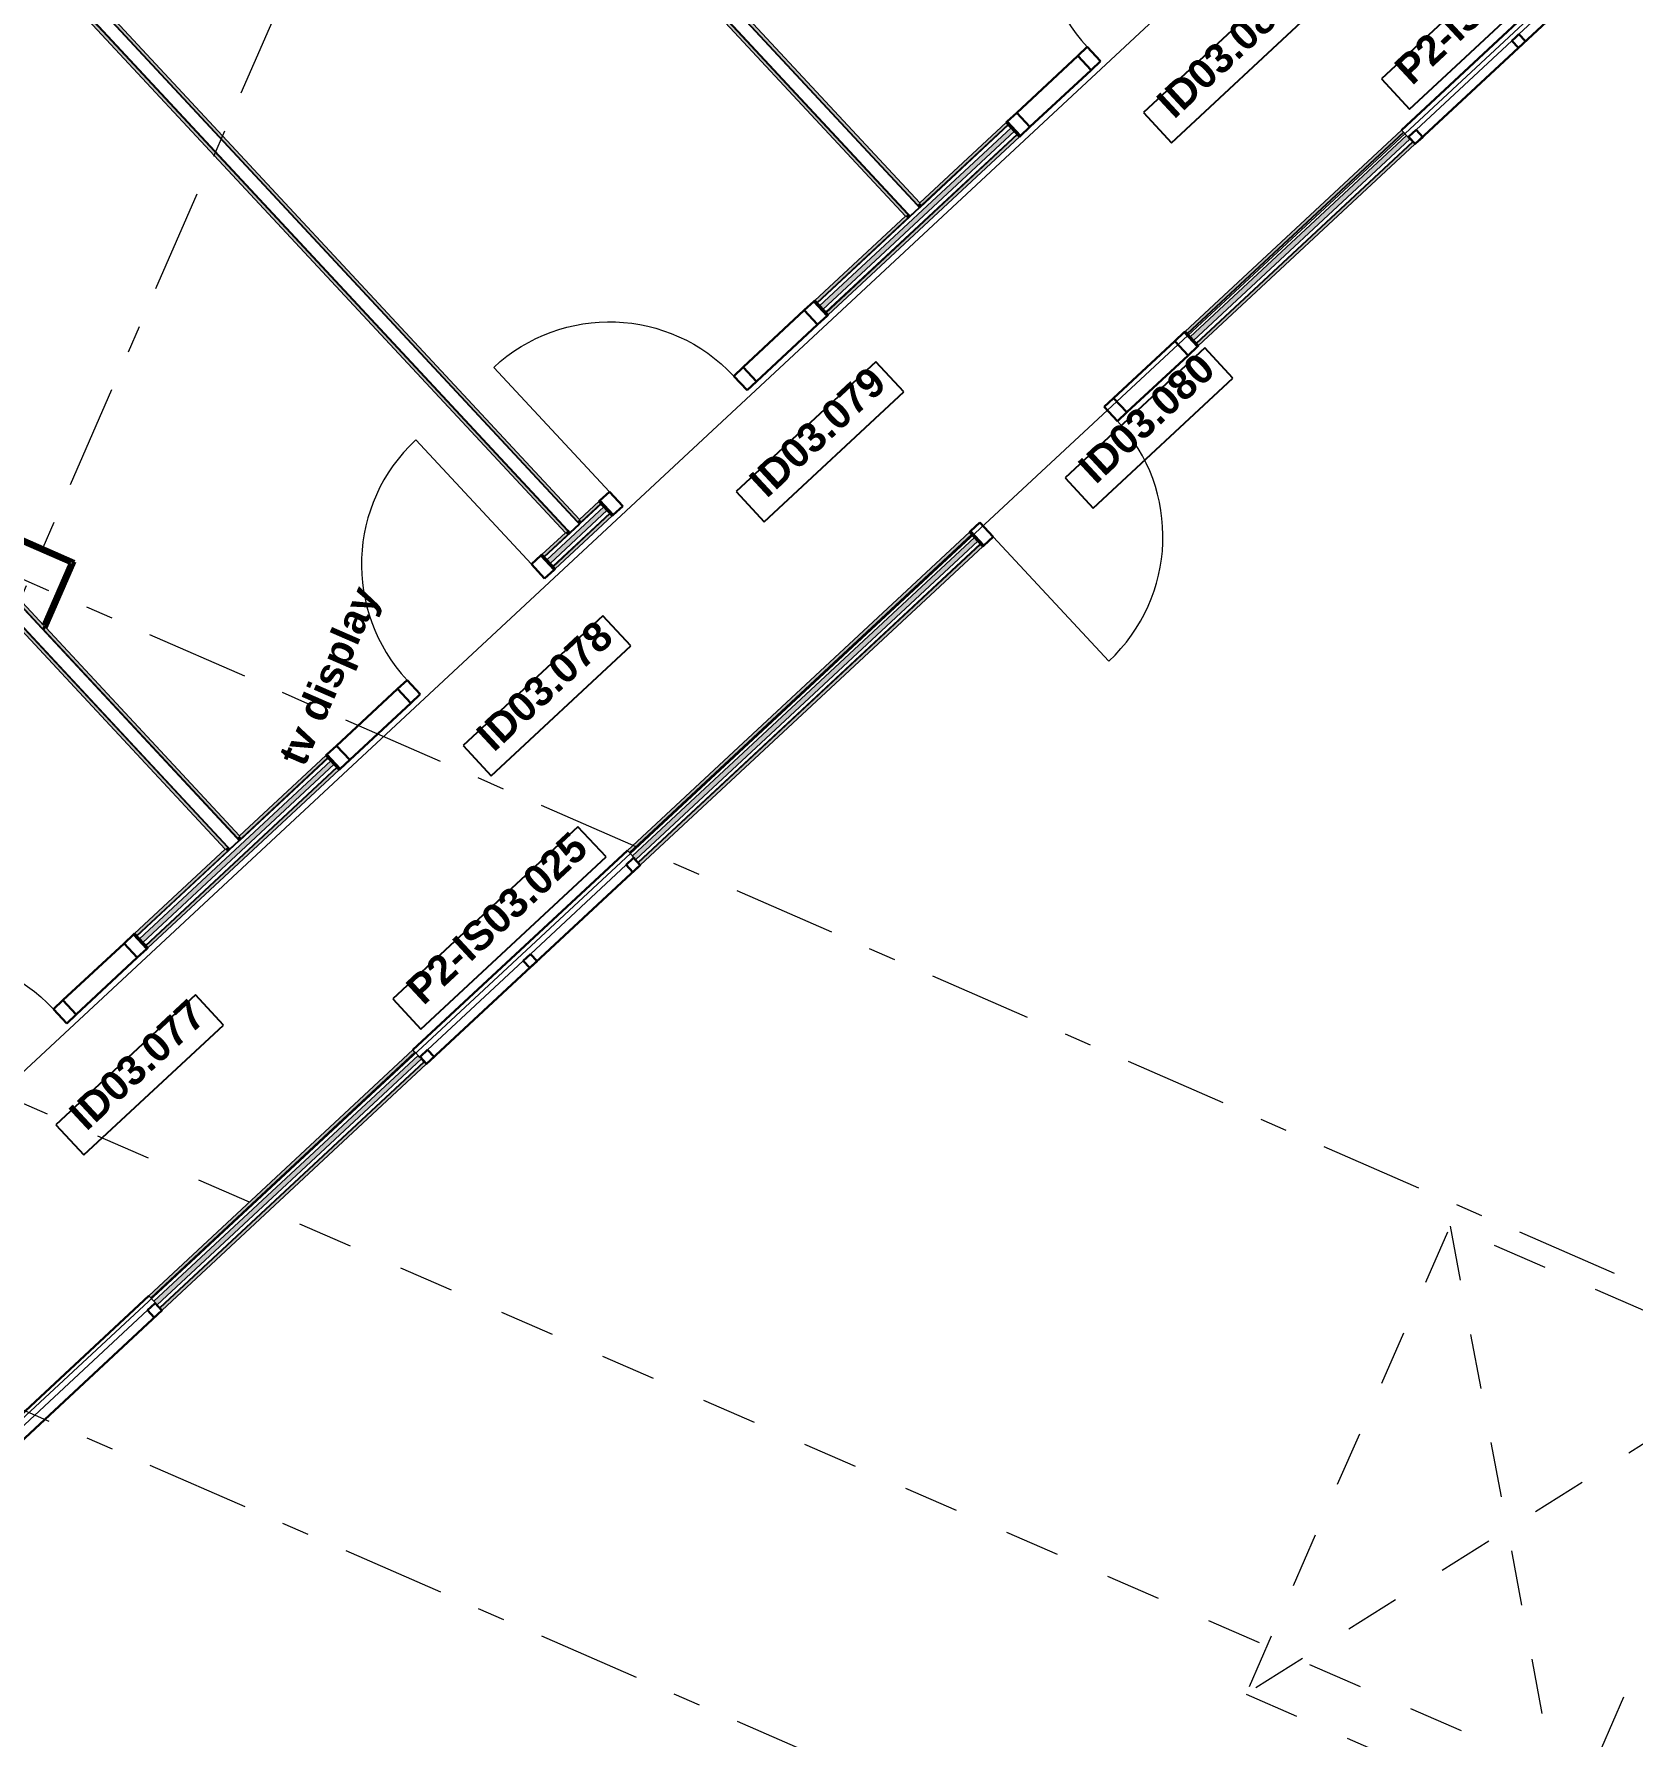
# Model space of a CAD drawing. Header units: millimetres. Extents: x -50172 to 90294, y -80883 to 25069.
# Drawn here: x -18183 to -9993, y -27340 to -18618 of the extents above; entities that cross this region are included whole.
import ezdxf
from ezdxf.enums import TextEntityAlignment as Align

# ---------------------------------------------------------------- set-up
doc = ezdxf.new("R2010")
doc.units = ezdxf.units.MM
doc.header["$MEASUREMENT"] = 0
doc.linetypes.add('Dashed', pattern=[564.444447, 282.222223, -282.222223])
doc.linetypes.add('Double Dashed', pattern=[1093.611073, 529.166651, -211.666656, 141.111112, -211.666656])
for name, color, linetype, lineweight in [('0_Pen_No__1', 7, 'Continuous', 13), ('A-95-MC_Marker_Section_P2.Marker_Pen_No__1', 7, 'Continuous', 13), ('New_A-25-M_Wall_Int_Pen_No__1', 7, 'Continuous', 13), ('New_A-95-P_Drawing_Pen_No__1', 7, 'Continuous', 13), ('New_A-95-P_Text_1_50_GA_Pen_No__1', 7, 'Continuous', 13), ('New_ArchiCAD Door Markers_Pen_No__1', 7, 'Continuous', 13), ('New_ArchiCAD Door Markers_Pen_No__5', 7, 'Continuous', 25), ('New_ArchiCAD Doors_Pen_No__1', 7, 'Continuous', 13), ('New_ArchiCAD Window Markers_Pen_No__1', 7, 'Continuous', 13), ('New_ArchiCAD Window Markers_Pen_No__5', 7, 'Continuous', 25), ('New_ArchiCAD Windows_Pen_No__1', 7, 'Continuous', 13), ('New_ArchiCAD Windows_Pen_No__83', 8, 'Continuous', 20), ('New_ArchiCAD Zone Stamps_Pen_No__6', 7, 'Continuous', 35)]:
    doc.layers.add(name, color=color, linetype=linetype, lineweight=lineweight)
for name, color, linetype in [('A-25-M_Wall_Int', 7, 'Continuous'), ('A-95-MC_Marker_Section_P2.Marker', 7, 'Continuous'), ('New_A-05-M_Gross_Int_Circulation', 7, 'Continuous'), ('New_A-15-MG_Structural_Grid_Phase_2', 7, 'Continuous'), ('New_A-25-M_Wall_Int', 7, 'Continuous'), ('New_ArchiCAD Door Markers', 7, 'Continuous'), ('New_ArchiCAD Doors', 7, 'Continuous'), ('New_ArchiCAD Window Markers', 7, 'Continuous'), ('New_ArchiCAD Windows', 7, 'Continuous')]:
    doc.layers.add(name, color=color, linetype=linetype)
for name, color, linetype, lineweight, true_color in [('A-25-M_Wall_Int_Pen_No__107', 7, 'Continuous', 15, 0xa6a6a6), ('A-25-M_Wall_Int_Pen_No__27', 7, 'Continuous', 50, 0x2a2a2a), ('New_A-05-M_Gross_Int_Circulation_Pen_No__74', 7, 'Continuous', 20, 0x606060), ('New_A-15-MG_Structural_Grid_Phase_2_Pen_No__222', 7, 'Continuous', 13, 0x65af33), ('New_A-25-M_Wall_Int_Pen_No__107', 7, 'Continuous', 15, 0xa6a6a6), ('New_ArchiCAD Doors_Pen_No__43', 7, 'Continuous', 30, 0x444444), ('New_ArchiCAD Doors_Pen_No__63', 7, 'Continuous', 20, 0x606060), ('New_ArchiCAD Windows_Pen_No__23', 7, 'Continuous', 30, 0x2a2a2a), ('New_ArchiCAD Windows_Pen_No__43', 7, 'Continuous', 30, 0x444444)]:
    doc.layers.add(name, color=color, linetype=linetype, lineweight=lineweight, true_color=true_color)
doc.styles.add('GENERATED_STYLE_1', font='')
doc.styles.add('GENERATED_STYLE_2', font='')
doc.styles.add('GENERATED_STYLE_3', font='')
doc.styles.add('GENERATED_STYLE_4', font='')
doc.styles.get('GENERATED_STYLE_1').set_extended_font_data('Arial', bold=True)
doc.styles.get('GENERATED_STYLE_2').set_extended_font_data('Swis721 BT', bold=True)
doc.styles.get('GENERATED_STYLE_3').set_extended_font_data('Arial')
doc.styles.get('GENERATED_STYLE_4').set_extended_font_data('Swis721 BT')

# ---------------------------------------------------------------- blocks, each defined once
blk = doc.blocks.new('Corridor 02-Third_INB 3152_2_1', base_point=(-27291.1, -30973.4))
at = {"layer": 'New_A-05-M_Gross_Int_Circulation_Pen_No__74', "linetype": 'Continuous'}
for p, q in [((-6645.4, -13146), (-25292.6, -30497.4)), ((-24435.4, -31464.6), (-5754.5, -14103.4))]:
    blk.add_line(p, q, dxfattribs=at)
at = {"layer": 'New_ArchiCAD Zone Stamps_Pen_No__6'}
for tag, height, style, p in [('ROOM_NAME', 250, 'GENERATED_STYLE_1', (-28123.9, -29413.8)), ('zoneNameLine2', 250, 'GENERATED_STYLE_1', (-28312.4, -29846)), ('ROOM_NUMBER', 200, 'GENERATED_STYLE_3', (-28500.8, -30266.7)), ('measuredAreaCode', 200, 'GENERATED_STYLE_3', (-28657.8, -30626.8)), ('ROOM_HOLES_PRM', 200, 'GENERATED_STYLE_3', (-28350.4, -30760.8)), ('DUMMY_649', 200, 'GENERATED_STYLE_3', (-27721.3, -31035.2)), ('DUMMY_650', 133.3, 'GENERATED_STYLE_3', (-27442, -31141.7))]:
    blk.add_attdef(tag, text='', height=height, rotation=336.44041, dxfattribs=dict(at, style=style)).set_placement(p, align=Align.TOP_LEFT)
blk = doc.blocks.new('*X533')
at = {"layer": 'New_A-25-M_Wall_Int_Pen_No__107', "linetype": 'Continuous'}
blk.add_hatch(color=256, dxfattribs=at).paths.add_polyline_path([(-17569.5, -25108.4), (-17561.3, -25117.2), (-17552.4, -25126.7), (-16199.1, -23867.4), (-16208, -23857.9), (-16216.2, -23849.1)])
blk = doc.blocks.new('*X534')
at = {"layer": 'New_A-25-M_Wall_Int_Pen_No__107', "linetype": 'Continuous'}
blk.add_hatch(color=256, dxfattribs=at).paths.add_polyline_path([(-15118.1, -22827.3), (-15109.9, -22836.1), (-15101, -22845.6), (-13349, -21215.3), (-13366.1, -21197)])
blk = doc.blocks.new('*X535')
at = {"layer": 'New_A-25-M_Wall_Int_Pen_No__107', "linetype": 'Continuous'}
blk.add_hatch(color=256, dxfattribs=at).paths.add_polyline_path([(-11152.3, -19137), (-12260.6, -20168.3), (-12243.6, -20186.6), (-11135.3, -19155.3), (-11144.2, -19145.8)])
blk = doc.blocks.new('Horizontal Multi-Sash Window 19')
at = {"layer": 'New_ArchiCAD Windows_Pen_No__1', "linetype": 'Continuous'}
for p, q in [((-1500, -13), (-1500, 0)), ((1500, -13), (1500, 0)), ((-1500, -32), (-1500, -13)), ((-1500, -35), (-1500, -32)), ((-1500, -50), (-1500, -35)), ((1500, -32), (1500, -13)), ((1500, -35), (1500, -32)), ((1500, -50), (1500, -35))]:
    blk.add_line(p, q, dxfattribs=at)
at = {"layer": 'New_ArchiCAD Windows_Pen_No__23', "linetype": 'Continuous'}
for p, q in [((-1500, 50), (1500, 50)), ((-1500, -50), (1500, -50))]:
    blk.add_line(p, q, dxfattribs=at)
at = {"layer": 'New_ArchiCAD Windows_Pen_No__43', "linetype": 'Continuous'}
for p, q in [((-1500, 0), (-1495, 0)), ((-1495, 0), (-1445, 0)), ((-1445, 0), (-1445, -50)), ((-515, -50), (-515, 0)), ((-515, 0), (-490, 0)), ((-490, 0), (-465, 0)), ((-465, 0), (-465, -50)), ((465, -50), (465, 0)), ((465, 0), (490, 0)), ((490, 0), (515, 0)), ((515, 0), (515, -50)), ((1445, -50), (1445, 0)), ((1445, 0), (1495, 0)), ((1495, 0), (1500, 0)), ((-1495, -50), (-1500, -50)), ((-1445, -50), (-1495, -50)), ((-490, -50), (-515, -50)), ((-465, -50), (-490, -50)), ((490, -50), (465, -50)), ((515, -50), (490, -50)), ((1495, -50), (1445, -50)), ((1500, -50), (1495, -50))]:
    blk.add_line(p, q, dxfattribs=at)
at = {"layer": 'New_ArchiCAD Windows_Pen_No__83', "linetype": 'Continuous'}
for p, q in [((-1495, -50), (-1495, 0)), ((-1445, 0), (-515, 0)), ((-465, 0), (465, 0)), ((515, 0), (1445, 0)), ((1495, -50), (1495, 0)), ((-515, -50), (-1445, -50)), ((465, -50), (-465, -50)), ((1445, -50), (515, -50))]:
    blk.add_line(p, q, dxfattribs=at)
blk = doc.blocks.new('Horizontal Multi-Sash Window 19_2')
at = {"layer": 'New_ArchiCAD Windows_Pen_No__1', "linetype": 'Continuous'}
for p, q in [((-750, -13), (-750, 0)), ((750, -13), (750, 0)), ((-750, -32), (-750, -13)), ((-750, -35), (-750, -32)), ((-750, -50), (-750, -35)), ((750, -32), (750, -13)), ((750, -35), (750, -32)), ((750, -50), (750, -35))]:
    blk.add_line(p, q, dxfattribs=at)
at = {"layer": 'New_ArchiCAD Windows_Pen_No__23', "linetype": 'Continuous'}
for p, q in [((-750, 50), (750, 50)), ((-750, -50), (750, -50))]:
    blk.add_line(p, q, dxfattribs=at)
at = {"layer": 'New_ArchiCAD Windows_Pen_No__43', "linetype": 'Continuous'}
for p, q in [((-750, 0), (-745, 0)), ((-745, 0), (-695, 0)), ((-695, 0), (-695, -50)), ((-25, -50), (-25, 0)), ((-25, 0), (0, 0)), ((0, 0), (25, 0)), ((25, 0), (25, -50)), ((695, -50), (695, 0)), ((695, 0), (745, 0)), ((745, 0), (750, 0)), ((-745, -50), (-750, -50)), ((-695, -50), (-745, -50)), ((0, -50), (-25, -50)), ((25, -50), (0, -50)), ((745, -50), (695, -50)), ((750, -50), (745, -50))]:
    blk.add_line(p, q, dxfattribs=at)
at = {"layer": 'New_ArchiCAD Windows_Pen_No__83', "linetype": 'Continuous'}
for p, q in [((-745, -50), (-745, 0)), ((-695, 0), (-25, 0)), ((25, 0), (695, 0)), ((745, -50), (745, 0)), ((-25, -50), (-695, -50)), ((695, -50), (25, -50))]:
    blk.add_line(p, q, dxfattribs=at)
blk = doc.blocks.new('Window Stamp 18_8')
at = {"layer": 'New_ArchiCAD Window Markers_Pen_No__5', "linetype": 'Continuous'}
for p, q in [((647.5, -150), (-647.5, -150)), ((-647.5, -150), (-647.5, -361.8)), ((647.5, -150), (-647.5, -150)), ((647.5, -361.8), (647.5, -150)), ((-647.5, -361.8), (647.5, -361.8))]:
    blk.add_line(p, q, dxfattribs=at)
at = {"layer": 'New_ArchiCAD Window Markers_Pen_No__1', "style": 'GENERATED_STYLE_2'}
blk.add_attdef('AC_WIDO_ID', text='', height=150, rotation=180, dxfattribs=at).set_placement((588.7, -105.4), align=Align.BOTTOM_LEFT)
blk = doc.blocks.new('Door with Sidelight on Side 2 19_8')
at = {"layer": 'New_ArchiCAD Doors_Pen_No__1', "linetype": 'Continuous'}
for p, q in [((-755, 0), (-755, -15)), ((755, 0), (755, -15)), ((-755, -15), (-755, -18)), ((-755, -18), (-755, -37)), ((-755, -37), (-755, -62)), ((-755, -62), (-755, -82)), ((-755, -82), (-755, -85)), ((-755, -85), (-755, -100)), ((755, -15), (755, -18)), ((755, -18), (755, -37)), ((755, -37), (755, -62)), ((755, -62), (755, -82)), ((755, -82), (755, -85)), ((755, -85), (755, -100))]:
    blk.add_line(p, q, dxfattribs=at)
at = {"layer": 'New_ArchiCAD Doors_Pen_No__43', "linetype": 'Continuous'}
for p, q in [((-748, 0), (-755, 0)), ((-755, 0), (-755, -100)), ((-682, 0), (-748, 0)), ((-748, 0), (-748, -100)), ((-254, 0), (-682, 0)), ((-682, 0), (-682, -100)), ((-682, -100), (-682, 0)), ((-254, -100), (-254, 0)), ((-188, 0), (-254, 0)), ((-254, 0), (-254, -100)), ((-188, -100), (-188, 0)), ((748, 0), (682, 0)), ((682, 0), (682, -100)), ((748, 0), (755, 0)), ((748, -100), (748, 0)), ((755, 0), (755, -100)), ((-748, -100), (-755, -100)), ((-748, -100), (-682, -100)), ((-682, -100), (-254, -100)), ((-254, -100), (-188, -100)), ((682, -100), (748, -100)), ((748, -100), (755, -100))]:
    blk.add_line(p, q, dxfattribs=at)
at = {"layer": 'New_ArchiCAD Doors_Pen_No__63', "linetype": 'Continuous'}
blk.add_line((682, 0), (682, 870), dxfattribs=at)
blk.add_arc((682, 0), 870, 90, 180, dxfattribs=at)
blk = doc.blocks.new('Door Stamp 17_16')
at = {"layer": 'New_ArchiCAD Door Markers_Pen_No__5', "linetype": 'Continuous'}
for p, q in [((206.6, 241.9), (-770.5, 241.9)), ((-770.5, 241.9), (-770.5, 30.2)), ((206.6, 241.9), (-770.5, 241.9)), ((206.6, 30.2), (206.6, 241.9)), ((-770.5, 30.2), (206.6, 30.2))]:
    blk.add_line(p, q, dxfattribs=at)
at = {"layer": 'New_ArchiCAD Door Markers_Pen_No__1', "style": 'GENERATED_STYLE_2'}
blk.add_attdef('AC_WIDO_ID', text='', height=150, rotation=180, dxfattribs=at).set_placement((147.8, 286.5), align=Align.BOTTOM_LEFT)
blk = doc.blocks.new('Wall_117_1', base_point=(-1115.1, -9881.6))
at = {"layer": 'New_A-25-M_Wall_Int_Pen_No__107', "linetype": 'Continuous'}
for points in [[(-11178.2, -19109.2), (-12286.5, -20140.5), (-12276.3, -20151.5), (-11168, -19120.2)], [(-12228.6, -20202.7), (-12218.4, -20213.7), (-11110.1, -19182.4), (-11120.3, -19171.4)], [(-15143.9, -22799.5), (-15133.7, -22810.5), (-13381.7, -21180.2), (-13392, -21169.2)], [(-15086, -22861.7), (-15075.8, -22872.7), (-13323.8, -21242.4), (-13334.1, -21231.4)], [(-17595.3, -25080.6), (-17585.1, -25091.6), (-16231.8, -23832.3), (-16242.1, -23821.3)], [(-17537.4, -25142.8), (-17527.2, -25153.8), (-16173.9, -23894.5), (-16184.2, -23883.5)]]:
    blk.add_hatch(color=256, dxfattribs=at).paths.add_polyline_path(points)
at = {"layer": 'New_A-25-M_Wall_Int_Pen_No__107', "linetype": 'Continuous', "lineweight": 0, "true_color": 0x535353}
for points in [[(-12276.3, -20151.5), (-12274.3, -20153.7), (-11166, -19122.4), (-11168, -19120.2)], [(-12230.7, -20200.5), (-12228.6, -20202.7), (-11120.3, -19171.4), (-11122.4, -19169.2)], [(-15133.7, -22810.5), (-15131.7, -22812.7), (-13379.7, -21182.3), (-13381.7, -21180.2)], [(-15088.1, -22859.5), (-15086, -22861.7), (-13334.1, -21231.4), (-13336.1, -21229.2)], [(-17585.1, -25091.6), (-17583.1, -25093.8), (-16229.8, -23834.5), (-16231.8, -23832.3)], [(-17539.5, -25140.6), (-17537.4, -25142.8), (-16184.2, -23883.5), (-16186.2, -23881.3)]]:
    blk.add_hatch(color=251, dxfattribs=at).paths.add_polyline_path(points)
at = {"layer": 'New_A-25-M_Wall_Int_Pen_No__1', "linetype": 'Continuous'}
for p, q in [((-11168, -19120.2), (-12276.3, -20151.5)), ((-11166, -19122.4), (-12274.3, -20153.7)), ((-11152.3, -19137), (-12260.6, -20168.3)), ((-11135.3, -19155.3), (-12243.6, -20186.6)), ((-11122.4, -19169.2), (-12230.7, -20200.5)), ((-11120.3, -19171.4), (-12228.6, -20202.7)), ((-11168, -19120.2), (-11178.2, -19109.2)), ((-11166, -19122.4), (-11168, -19120.2)), ((-11152.3, -19137), (-11166, -19122.4)), ((-11144.2, -19145.8), (-11152.3, -19137)), ((-11135.3, -19155.3), (-11144.2, -19145.8)), ((-11122.4, -19169.2), (-11135.3, -19155.3)), ((-11120.3, -19171.4), (-11122.4, -19169.2)), ((-11110.1, -19182.4), (-11120.3, -19171.4)), ((-12276.3, -20151.5), (-12286.5, -20140.5)), ((-12274.3, -20153.7), (-12276.3, -20151.5)), ((-12260.6, -20168.3), (-12274.3, -20153.7)), ((-12243.6, -20186.6), (-12260.6, -20168.3)), ((-12230.7, -20200.5), (-12243.6, -20186.6)), ((-12228.6, -20202.7), (-12230.7, -20200.5)), ((-12218.4, -20213.7), (-12228.6, -20202.7)), ((-13381.7, -21180.2), (-15133.7, -22810.5)), ((-13379.7, -21182.3), (-15131.7, -22812.7)), ((-13381.7, -21180.2), (-13392, -21169.2)), ((-13379.7, -21182.3), (-13381.7, -21180.2)), ((-13366.1, -21197), (-13379.7, -21182.3)), ((-13366.1, -21197), (-15118.1, -22827.3)), ((-13349, -21215.3), (-15101, -22845.6)), ((-13336.1, -21229.2), (-15088.1, -22859.5)), ((-13334.1, -21231.4), (-15086, -22861.7)), ((-13349, -21215.3), (-13366.1, -21197)), ((-13336.1, -21229.2), (-13349, -21215.3)), ((-13334.1, -21231.4), (-13336.1, -21229.2)), ((-13323.8, -21242.4), (-13334.1, -21231.4)), ((-15133.7, -22810.5), (-15143.9, -22799.5)), ((-15131.7, -22812.7), (-15133.7, -22810.5)), ((-15118.1, -22827.3), (-15131.7, -22812.7)), ((-15109.9, -22836.1), (-15118.1, -22827.3)), ((-15101, -22845.6), (-15109.9, -22836.1)), ((-15088.1, -22859.5), (-15101, -22845.6)), ((-15086, -22861.7), (-15088.1, -22859.5)), ((-15075.8, -22872.7), (-15086, -22861.7)), ((-16231.8, -23832.3), (-17585.1, -25091.6)), ((-16229.8, -23834.5), (-17583.1, -25093.8)), ((-16216.2, -23849.1), (-17569.5, -25108.4)), ((-16199.1, -23867.4), (-17552.4, -25126.7)), ((-16186.2, -23881.3), (-17539.5, -25140.6)), ((-16184.2, -23883.5), (-17537.4, -25142.8)), ((-16231.8, -23832.3), (-16242.1, -23821.3)), ((-16229.8, -23834.5), (-16231.8, -23832.3)), ((-16216.2, -23849.1), (-16229.8, -23834.5)), ((-16208, -23857.9), (-16216.2, -23849.1)), ((-16199.1, -23867.4), (-16208, -23857.9)), ((-16186.2, -23881.3), (-16199.1, -23867.4)), ((-16184.2, -23883.5), (-16186.2, -23881.3)), ((-16173.9, -23894.5), (-16184.2, -23883.5)), ((-17585.1, -25091.6), (-17595.3, -25080.6)), ((-17583.1, -25093.8), (-17585.1, -25091.6)), ((-17569.5, -25108.4), (-17583.1, -25093.8)), ((-17561.3, -25117.2), (-17569.5, -25108.4)), ((-17552.4, -25126.7), (-17561.3, -25117.2)), ((-17539.5, -25140.6), (-17552.4, -25126.7)), ((-17537.4, -25142.8), (-17539.5, -25140.6)), ((-17527.2, -25153.8), (-17537.4, -25142.8))]:
    blk.add_line(p, q, dxfattribs=at)
at = {"layer": 'New_A-25-M_Wall_Int_Pen_No__1', "linetype": 'Continuous', "flags": 128}
for points in [[(-11178.2, -19109.2), (-12286.5, -20140.5)], [(-12218.4, -20213.7), (-11110.1, -19182.4)], [(-13392, -21169.2), (-15143.9, -22799.5)], [(-15075.8, -22872.7), (-13323.8, -21242.4)], [(-16242.1, -23821.3), (-17595.3, -25080.6)], [(-17527.2, -25153.8), (-16173.9, -23894.5)]]:
    blk.add_lwpolyline(points, dxfattribs=at)
at = {"layer": 'New_A-25-M_Wall_Int', "color": 250, "lineweight": 50, "true_color": 0x2a2a2a}
for name in ['*X535', '*X534', '*X533']:
    blk.add_blockref(name, (0, 0), dxfattribs=at)
at = {"layer": 'New_ArchiCAD Door Markers'}
ref = blk.add_blockref('Door Stamp 17_16', (-12771.1, -20728.1), dxfattribs=dict(at, rotation=222.9395604774693))
ref.add_attrib('AC_WIDO_ID', 'ID03.080', dxfattribs={"layer": 'New_ArchiCAD Door Markers_Pen_No__1', "color": 7, "height": 150, "rotation": 42.93956, "style": 'GENERATED_STYLE_2'}).set_placement((-12714.5, -20961.3), align=Align.BOTTOM_LEFT)
at = {"layer": 'New_ArchiCAD Doors', "color": 251, "linetype": 'Continuous', "lineweight": 20, "true_color": 0x606060, "zscale": 1000, "rotation": 222.9395604774693}
blk.add_blockref('Door with Sidelight on Side 2 19_8', (-12771.1, -20728.1), dxfattribs=at)
at = {"layer": 'New_ArchiCAD Window Markers'}
ref = blk.add_blockref('Window Stamp 18_8', (-10561.1, -18671.5), dxfattribs=dict(at, rotation=222.9395604774693))
ref.add_attrib('AC_WIDO_ID', 'P2-IS03.017', dxfattribs={"layer": 'New_ArchiCAD Window Markers_Pen_No__1', "color": 7, "height": 150, "rotation": 42.93956, "style": 'GENERATED_STYLE_2'}).set_placement((-11094.2, -18918.1), align=Align.BOTTOM_LEFT)
ref = blk.add_blockref('Window Stamp 18_8', (-15624.9, -23383.6), dxfattribs=dict(at, rotation=222.9395604774693))
ref.add_attrib('AC_WIDO_ID', 'P2-IS03.025', dxfattribs={"layer": 'New_ArchiCAD Window Markers_Pen_No__1', "color": 7, "height": 150, "rotation": 42.93956, "style": 'GENERATED_STYLE_2'}).set_placement((-16158, -23630.2), align=Align.BOTTOM_LEFT)
at = {"layer": 'New_ArchiCAD Windows', "color": 251, "linetype": 'Continuous', "lineweight": 20, "true_color": 0x606060, "xscale": -1, "zscale": 1000, "rotation": 42.93956047746932}
blk.add_blockref('Horizontal Multi-Sash Window 19_2', (-10595.1, -18634.9), dxfattribs=at)
at = {"layer": 'New_ArchiCAD Windows', "color": 251, "linetype": 'Continuous', "lineweight": 20, "true_color": 0x606060, "zscale": 1000, "rotation": 42.93956047746932}
for name, p in [('Horizontal Multi-Sash Window 19_2', (-15658.9, -23347)), ('Horizontal Multi-Sash Window 19', (-18659.4, -26139.1))]:
    blk.add_blockref(name, p, dxfattribs=at)
blk = doc.blocks.new('*X578')
at = {"layer": 'New_A-25-M_Wall_Int_Pen_No__107', "linetype": 'Continuous'}
blk.add_hatch(color=256, dxfattribs=at).paths.add_polyline_path([(-16662.5, -22339.6), (-17643.5, -23252.6), (-17626.5, -23270.9), (-16645.4, -22357.9)])
blk = doc.blocks.new('*X579')
at = {"layer": 'New_A-25-M_Wall_Int_Pen_No__107', "linetype": 'Continuous'}
blk.add_hatch(color=256, dxfattribs=at).paths.add_polyline_path([(-15557, -21311), (-15540, -21329.3), (-15247.2, -21056.9), (-15264.3, -21038.6)])
blk = doc.blocks.new('*X580')
at = {"layer": 'New_A-25-M_Wall_Int_Pen_No__107', "linetype": 'Continuous'}
blk.add_hatch(color=256, dxfattribs=at).paths.add_polyline_path([(-13177.8, -19097.2), (-14158.8, -20010), (-14141.8, -20028.3), (-13160.8, -19115.5)])
blk = doc.blocks.new('Door Stamp 17_19')
at = {"layer": 'New_ArchiCAD Door Markers_Pen_No__5', "linetype": 'Continuous'}
for p, q in [((770.5, -441.9), (-206.6, -441.9)), ((-206.6, -441.9), (-206.6, -653.7)), ((770.5, -653.7), (770.5, -441.9)), ((-206.6, -653.7), (770.5, -653.7)), ((-206.6, -653.7), (770.5, -653.7))]:
    blk.add_line(p, q, dxfattribs=at)
at = {"layer": 'New_ArchiCAD Door Markers_Pen_No__1', "style": 'GENERATED_STYLE_2'}
blk.add_attdef('AC_WIDO_ID', text='', height=150, dxfattribs=at).set_placement((-147.8, -609.1), align=Align.BOTTOM_LEFT)
blk = doc.blocks.new('Wall_128_1', base_point=(-25323.7, -30348.4))
at = {"layer": 'New_A-25-M_Wall_Int_Pen_No__107', "linetype": 'Continuous', "lineweight": 0, "true_color": 0x535353}
for points in [[(-13192.8, -19081), (-13646.7, -19503.4), (-13644.7, -19505.6), (-13190.8, -19083.2)], [(-13147.2, -19130.1), (-14128.2, -20042.9), (-14126.1, -20045.1), (-13145.1, -19132.3)], [(-13648.9, -19505.4), (-14173.8, -19993.9), (-14171.8, -19996.1), (-13646.9, -19507.6)], [(-13706, -19538.1), (-13708.2, -19540.1), (-13697.9, -19551.1), (-13695.8, -19549)], [(-13656.9, -19492.4), (-13659.1, -19494.5), (-13648.9, -19505.4), (-13646.7, -19503.4)], [(-13646.7, -19503.4), (-13648.9, -19505.4), (-13646.9, -19507.6), (-13644.7, -19505.6)], [(-15526.3, -21343.9), (-15524.3, -21346.1), (-15231.6, -21073.8), (-15233.6, -21071.6)], [(-15389.1, -21124.7), (-15387, -21126.9), (-15277.2, -21024.7), (-15279.3, -21022.5)], [(-15391.3, -21126.7), (-15572, -21294.9), (-15569.9, -21297.1), (-15389.2, -21128.9)], [(-15448.3, -21159.3), (-15450.5, -21161.4), (-15440.3, -21172.4), (-15438.1, -21170.3)], [(-15399.3, -21113.7), (-15401.5, -21115.7), (-15391.3, -21126.7), (-15389.1, -21124.7)], [(-15389.1, -21124.7), (-15391.3, -21126.7), (-15389.2, -21128.9), (-15387, -21126.9)], [(-16677.4, -22323.5), (-17131.4, -22746), (-17129.4, -22748.2), (-16675.4, -22325.7)], [(-16631.8, -22372.6), (-17612.9, -23285.5), (-17610.8, -23287.7), (-16629.8, -22374.8)], [(-17133.6, -22748), (-17658.5, -23236.4), (-17656.5, -23238.6), (-17131.6, -22750.2)], [(-17141.7, -22735), (-17143.8, -22737), (-17133.6, -22748), (-17131.4, -22746)], [(-17131.4, -22746), (-17133.6, -22748), (-17131.6, -22750.2), (-17129.4, -22748.2)], [(-17190.7, -22780.6), (-17192.9, -22782.7), (-17182.7, -22793.7), (-17180.5, -22791.6)]]:
    blk.add_hatch(color=251, dxfattribs=at).paths.add_polyline_path(points)
at = {"layer": 'New_A-25-M_Wall_Int_Pen_No__107', "linetype": 'Continuous'}
for points in [[(-13203, -19070.1), (-13645.9, -19482.2), (-13635.7, -19493.2), (-13192.8, -19081)], [(-14126.1, -20045.1), (-14115.9, -20056.1), (-13134.9, -19143.3), (-13145.1, -19132.3)], [(-13645.9, -19482.2), (-13656.9, -19492.4), (-13646.7, -19503.4), (-13635.7, -19493.2)], [(-14184, -19982.9), (-14173.8, -19993.9), (-13708.9, -19561.3), (-13719.1, -19550.3)], [(-13708.2, -19540.1), (-13719.1, -19550.3), (-13708.9, -19561.3), (-13697.9, -19551.1)], [(-15289.5, -21011.5), (-15388.3, -21103.5), (-15378.1, -21114.5), (-15279.3, -21022.5)], [(-15524.3, -21346.1), (-15514.1, -21357.1), (-15221.4, -21084.7), (-15231.6, -21073.8)], [(-15388.3, -21103.5), (-15399.3, -21113.7), (-15389.1, -21124.7), (-15378.1, -21114.5)], [(-15461.5, -21171.6), (-15582.2, -21283.9), (-15572, -21294.9), (-15451.3, -21182.6)], [(-15450.5, -21161.4), (-15461.5, -21171.6), (-15451.3, -21182.6), (-15440.3, -21172.4)], [(-16687.7, -22312.5), (-17130.7, -22724.8), (-17120.5, -22735.8), (-16677.4, -22323.5)], [(-17610.8, -23287.7), (-17600.6, -23298.7), (-16619.5, -22385.8), (-16629.8, -22374.8)], [(-17130.7, -22724.8), (-17141.7, -22735), (-17131.4, -22746), (-17120.5, -22735.8)], [(-17668.8, -23225.5), (-17658.5, -23236.4), (-17193.7, -22803.9), (-17203.9, -22792.9)], [(-17192.9, -22782.7), (-17203.9, -22792.9), (-17193.7, -22803.9), (-17182.7, -22793.7)]]:
    blk.add_hatch(color=256, dxfattribs=at).paths.add_polyline_path(points)
at = {"layer": 'New_A-25-M_Wall_Int_Pen_No__1', "linetype": 'Continuous'}
for p, q in [((-14158.8, -20010), (-13177.8, -19097.2)), ((-13644.7, -19505.6), (-13190.8, -19083.2)), ((-13635.7, -19493.2), (-13192.8, -19081)), ((-13203, -19070.1), (-13192.8, -19081)), ((-13192.8, -19081), (-13190.8, -19083.2)), ((-13190.8, -19083.2), (-13177.8, -19097.2)), ((-13177.8, -19097.2), (-13160.8, -19115.5)), ((-14141.8, -20028.3), (-13160.8, -19115.5)), ((-14128.2, -20042.9), (-13147.2, -19130.1)), ((-14126.1, -20045.1), (-13145.1, -19132.3)), ((-13160.8, -19115.5), (-13147.2, -19130.1)), ((-13147.2, -19130.1), (-13145.1, -19132.3)), ((-13145.1, -19132.3), (-13134.9, -19143.3)), ((-14171.8, -19996.1), (-13646.9, -19507.6)), ((-13706, -19538.1), (-13695.8, -19549)), ((-13695.8, -19549), (-13648.9, -19505.4)), ((-13659.1, -19494.5), (-13648.9, -19505.4)), ((-13646.7, -19503.4), (-13656.9, -19492.4)), ((-13646.9, -19507.6), (-13644.7, -19505.6)), ((-13646.7, -19503.4), (-13635.7, -19493.2)), ((-14173.8, -19993.9), (-13708.9, -19561.3)), ((-13708.9, -19561.3), (-13697.9, -19551.1)), ((-13708.2, -19540.1), (-13697.9, -19551.1)), ((-14184, -19982.9), (-14173.8, -19993.9)), ((-14173.8, -19993.9), (-14171.8, -19996.1)), ((-14171.8, -19996.1), (-14158.8, -20010)), ((-14158.8, -20010), (-14141.8, -20028.3)), ((-14141.8, -20028.3), (-14128.2, -20042.9)), ((-14128.2, -20042.9), (-14126.1, -20045.1)), ((-14126.1, -20045.1), (-14115.9, -20056.1)), ((-15289.5, -21011.5), (-15279.3, -21022.5)), ((-15557, -21311), (-15264.3, -21038.6)), ((-15540, -21329.3), (-15247.2, -21056.9)), ((-15526.3, -21343.9), (-15233.6, -21071.6)), ((-15524.3, -21346.1), (-15231.6, -21073.8)), ((-15387, -21126.9), (-15277.2, -21024.7)), ((-15378.1, -21114.5), (-15279.3, -21022.5)), ((-15279.3, -21022.5), (-15277.2, -21024.7)), ((-15277.2, -21024.7), (-15264.3, -21038.6)), ((-15264.3, -21038.6), (-15247.2, -21056.9)), ((-15247.2, -21056.9), (-15233.6, -21071.6)), ((-15233.6, -21071.6), (-15231.6, -21073.8)), ((-15231.6, -21073.8), (-15221.4, -21084.7)), ((-15572, -21294.9), (-15451.3, -21182.6)), ((-15569.9, -21297.1), (-15389.2, -21128.9)), ((-15451.3, -21182.6), (-15440.3, -21172.4)), ((-15450.5, -21161.4), (-15440.3, -21172.4)), ((-15448.3, -21159.3), (-15438.1, -21170.3)), ((-15438.1, -21170.3), (-15391.3, -21126.7)), ((-15401.5, -21115.7), (-15391.3, -21126.7)), ((-15389.1, -21124.7), (-15399.3, -21113.7)), ((-15389.2, -21128.9), (-15387, -21126.9)), ((-15389.1, -21124.7), (-15378.1, -21114.5)), ((-15582.2, -21283.9), (-15572, -21294.9)), ((-15572, -21294.9), (-15569.9, -21297.1)), ((-15569.9, -21297.1), (-15557, -21311)), ((-15557, -21311), (-15540, -21329.3)), ((-15540, -21329.3), (-15526.3, -21343.9)), ((-15526.3, -21343.9), (-15524.3, -21346.1)), ((-15524.3, -21346.1), (-15514.1, -21357.1)), ((-17129.4, -22748.2), (-16675.4, -22325.7)), ((-17120.5, -22735.8), (-16677.4, -22323.5)), ((-16687.7, -22312.5), (-16677.4, -22323.5)), ((-16677.4, -22323.5), (-16675.4, -22325.7)), ((-16675.4, -22325.7), (-16662.5, -22339.6)), ((-17643.5, -23252.6), (-16662.5, -22339.6)), ((-17626.5, -23270.9), (-16645.4, -22357.9)), ((-17612.9, -23285.5), (-16631.8, -22372.6)), ((-17610.8, -23287.7), (-16629.8, -22374.8)), ((-16662.5, -22339.6), (-16645.4, -22357.9)), ((-16645.4, -22357.9), (-16631.8, -22372.6)), ((-16631.8, -22372.6), (-16629.8, -22374.8)), ((-16629.8, -22374.8), (-16619.5, -22385.8)), ((-17656.5, -23238.6), (-17131.6, -22750.2)), ((-17180.5, -22791.6), (-17133.6, -22748)), ((-17143.8, -22737), (-17133.6, -22748)), ((-17131.4, -22746), (-17141.7, -22735)), ((-17131.6, -22750.2), (-17129.4, -22748.2)), ((-17131.4, -22746), (-17120.5, -22735.8)), ((-17658.5, -23236.4), (-17193.7, -22803.9)), ((-17193.7, -22803.9), (-17182.7, -22793.7)), ((-17192.9, -22782.7), (-17182.7, -22793.7)), ((-17190.7, -22780.6), (-17180.5, -22791.6)), ((-17668.8, -23225.5), (-17658.5, -23236.4)), ((-17658.5, -23236.4), (-17656.5, -23238.6)), ((-17656.5, -23238.6), (-17643.5, -23252.6)), ((-17643.5, -23252.6), (-17626.5, -23270.9)), ((-17626.5, -23270.9), (-17612.9, -23285.5)), ((-17612.9, -23285.5), (-17610.8, -23287.7)), ((-17610.8, -23287.7), (-17600.6, -23298.7))]:
    blk.add_line(p, q, dxfattribs=at)
at = {"layer": 'New_A-25-M_Wall_Int_Pen_No__1', "linetype": 'Continuous', "flags": 128}
for points in [[(-13203, -19070.1), (-13645.9, -19482.2)], [(-14115.9, -20056.1), (-13134.9, -19143.3)], [(-13719.1, -19550.3), (-14184, -19982.9)], [(-15289.5, -21011.5), (-15388.3, -21103.5)], [(-15514.1, -21357.1), (-15221.4, -21084.7)], [(-15461.5, -21171.6), (-15582.2, -21283.9)], [(-16687.7, -22312.5), (-17130.7, -22724.8)], [(-17600.6, -23298.7), (-16619.5, -22385.8)], [(-17203.9, -22792.9), (-17668.8, -23225.5)]]:
    blk.add_lwpolyline(points, dxfattribs=at)
at = {"layer": 'New_A-25-M_Wall_Int', "color": 250, "lineweight": 50, "true_color": 0x2a2a2a}
for name in ['*X580', '*X579', '*X578']:
    blk.add_blockref(name, (0, 0), dxfattribs=at)
at = {"layer": 'New_ArchiCAD Door Markers'}
ref = blk.add_blockref('Door Stamp 17_19', (-12650.3, -18555.8), dxfattribs=dict(at, rotation=42.93845664641172))
ref.add_attrib('AC_WIDO_ID', 'ID03.081', dxfattribs={"layer": 'New_ArchiCAD Door Markers_Pen_No__1', "color": 7, "height": 150, "rotation": 42.93846, "style": 'GENERATED_STYLE_2'}).set_placement((-12313.2, -19090.4), align=Align.BOTTOM_LEFT)
ref = blk.add_blockref('Door Stamp 17_19', (-14736.7, -20497.2), dxfattribs=dict(at, rotation=42.93845664641172))
ref.add_attrib('AC_WIDO_ID', 'ID03.079', dxfattribs={"layer": 'New_ArchiCAD Door Markers_Pen_No__1', "color": 7, "height": 150, "rotation": 42.93846, "style": 'GENERATED_STYLE_2'}).set_placement((-14399.6, -21032.3), align=Align.BOTTOM_LEFT)
ref = blk.add_blockref('Door Stamp 17_19', (-16134.9, -21798.2), dxfattribs=dict(at, rotation=42.93845664641172))
ref.add_attrib('AC_WIDO_ID', 'ID03.078', dxfattribs={"layer": 'New_ArchiCAD Door Markers_Pen_No__1', "color": 7, "height": 150, "rotation": 42.93846, "style": 'GENERATED_STYLE_2'}).set_placement((-15797.8, -22332.9), align=Align.BOTTOM_LEFT)
ref = blk.add_blockref('Door Stamp 17_19', (-18221.5, -23739.8), dxfattribs=dict(at, rotation=42.93845664641172))
ref.add_attrib('AC_WIDO_ID', 'ID03.077', dxfattribs={"layer": 'New_ArchiCAD Door Markers_Pen_No__1', "color": 7, "height": 150, "rotation": 42.93846, "style": 'GENERATED_STYLE_2'}).set_placement((-17884.4, -24274.2), align=Align.BOTTOM_LEFT)
at = {"layer": 'New_ArchiCAD Doors', "color": 251, "linetype": 'Continuous', "lineweight": 20, "true_color": 0x606060, "zscale": 1000, "rotation": 42.93845664641172}
for p in [(-12650.3, -18555.8), (-16134.9, -21798.2)]:
    blk.add_blockref('Door with Sidelight on Side 2 19_8', p, dxfattribs=at)
at = {"layer": 'New_ArchiCAD Doors', "color": 251, "linetype": 'Continuous', "lineweight": 20, "true_color": 0x606060, "xscale": -1, "zscale": 1000, "rotation": 42.93845664641172}
for p in [(-14736.7, -20497.2), (-18221.5, -23739.8)]:
    blk.add_blockref('Door with Sidelight on Side 2 19_8', p, dxfattribs=at)
blk = doc.blocks.new('Wall_156_1', base_point=(-16598.5, -16309.3))
at = {"layer": 'New_A-25-M_Wall_Int_Pen_No__107', "linetype": 'Continuous', "lineweight": 0, "true_color": 0x535353}
for points in [[(-16380.7, -16569.8), (-13659.1, -19494.5), (-13656.9, -19492.4), (-16378.5, -16567.7)], [(-16429.8, -16615.4), (-13708.2, -19540.1), (-13706, -19538.1), (-16427.6, -16613.4)]]:
    blk.add_hatch(color=251, dxfattribs=at).paths.add_polyline_path(points)
at = {"layer": 'New_A-25-M_Wall_Int_Pen_No__107', "linetype": 'Continuous'}
for points in [[(-16378.5, -16567.7), (-13656.9, -19492.4), (-13645.9, -19482.2), (-16367.6, -16557.5)], [(-16440.8, -16625.6), (-13719.1, -19550.3), (-13708.2, -19540.1), (-16429.8, -16615.4)]]:
    blk.add_hatch(color=256, dxfattribs=at).paths.add_polyline_path(points)
at = {"layer": 'New_A-25-M_Wall_Int_Pen_No__1', "linetype": 'Continuous'}
for p, q in [((-16380.7, -16569.8), (-13659.1, -19494.5)), ((-16378.5, -16567.7), (-13656.9, -19492.4)), ((-16429.8, -16615.4), (-13708.2, -19540.1)), ((-16427.6, -16613.4), (-13706, -19538.1))]:
    blk.add_line(p, q, dxfattribs=at)
at = {"layer": 'New_A-25-M_Wall_Int_Pen_No__1', "linetype": 'Continuous', "flags": 128}
for points in [[(-13645.9, -19482.2), (-16367.6, -16557.5)], [(-16440.8, -16625.6), (-13719.1, -19550.3)]]:
    blk.add_lwpolyline(points, dxfattribs=at)
blk = doc.blocks.new('Wall_157_1', base_point=(-18340.8, -17930.7))
at = {"layer": 'New_A-25-M_Wall_Int_Pen_No__107', "linetype": 'Continuous', "lineweight": 0, "true_color": 0x535353}
for points in [[(-18123.1, -18191.1), (-15401.5, -21115.7), (-15399.3, -21113.7), (-18120.9, -18189.1)], [(-18172.1, -18236.8), (-15450.5, -21161.4), (-15448.3, -21159.3), (-18169.9, -18234.7)]]:
    blk.add_hatch(color=251, dxfattribs=at).paths.add_polyline_path(points)
at = {"layer": 'New_A-25-M_Wall_Int_Pen_No__107', "linetype": 'Continuous'}
for points in [[(-18120.9, -18189.1), (-15399.3, -21113.7), (-15388.3, -21103.5), (-18109.9, -18178.9)], [(-18183.1, -18247), (-15461.5, -21171.6), (-15450.5, -21161.4), (-18172.1, -18236.8)]]:
    blk.add_hatch(color=256, dxfattribs=at).paths.add_polyline_path(points)
at = {"layer": 'New_A-25-M_Wall_Int_Pen_No__1', "linetype": 'Continuous'}
for p, q in [((-18123.1, -18191.1), (-15401.5, -21115.7)), ((-18120.9, -18189.1), (-15399.3, -21113.7)), ((-18172.1, -18236.8), (-15450.5, -21161.4)), ((-18169.9, -18234.7), (-15448.3, -21159.3))]:
    blk.add_line(p, q, dxfattribs=at)
at = {"layer": 'New_A-25-M_Wall_Int_Pen_No__1', "linetype": 'Continuous', "flags": 128}
for points in [[(-15388.3, -21103.5), (-18109.9, -18178.9)], [(-18183.1, -18247), (-15461.5, -21171.6)]]:
    blk.add_lwpolyline(points, dxfattribs=at)
blk = doc.blocks.new('Wall_158_1', base_point=(-20083.1, -19552))
at = {"layer": 'A-25-M_Wall_Int_Pen_No__107', "linetype": 'Continuous'}
for points in [[(-18437.6, -21320.4), (-18447.8, -21309.4), (-18458.8, -21319.6), (-18448.6, -21330.6)], [(-18123.3, -21658.1), (-18134.4, -21646.1), (-18141, -21661.1), (-18129.8, -21673.1)]]:
    blk.add_hatch(color=256, dxfattribs=at).paths.add_polyline_path(points)
at = {"layer": 'New_A-25-M_Wall_Int_Pen_No__107', "linetype": 'Continuous'}
for points in [[(-19925.4, -19868.3), (-17203.9, -22792.9), (-17192.9, -22782.7), (-19914.4, -19858.1)], [(-18447.8, -21309.4), (-19852.2, -19800.2), (-19863.2, -19810.4), (-18458.8, -21319.6)], [(-18134.4, -21646.1), (-18437.6, -21320.4), (-18448.6, -21330.6), (-18141, -21661.1)], [(-18129.8, -21673.1), (-17141.7, -22735), (-17130.7, -22724.8), (-18123.3, -21658.1)]]:
    blk.add_hatch(color=256, dxfattribs=at).paths.add_polyline_path(points)
at = {"layer": 'New_A-25-M_Wall_Int_Pen_No__107', "linetype": 'Continuous', "lineweight": 0, "true_color": 0x535353}
for points in [[(-19914.4, -19858.1), (-17192.9, -22782.7), (-17190.7, -22780.6), (-19912.2, -19856.1)], [(-19865.4, -19812.5), (-17143.8, -22737), (-17141.7, -22735), (-19863.2, -19810.4)]]:
    blk.add_hatch(color=251, dxfattribs=at).paths.add_polyline_path(points)
at = {"layer": 'New_A-25-M_Wall_Int_Pen_No__1', "linetype": 'Continuous'}
for p, q in [((-19914.4, -19858.1), (-17192.9, -22782.7)), ((-19912.2, -19856.1), (-17190.7, -22780.6)), ((-19865.4, -19812.5), (-17143.8, -22737)), ((-19863.2, -19810.4), (-18458.8, -21319.6)), ((-18458.8, -21319.6), (-18448.6, -21330.6)), ((-18448.6, -21330.6), (-18141, -21661.1)), ((-18141, -21661.1), (-18129.8, -21673.1)), ((-18129.8, -21673.1), (-17141.7, -22735))]:
    blk.add_line(p, q, dxfattribs=at)
at = {"layer": 'New_A-25-M_Wall_Int_Pen_No__1', "linetype": 'Continuous', "flags": 128}
for points in [[(-19925.4, -19868.3), (-17203.9, -22792.9)], [(-18447.8, -21309.4), (-19852.2, -19800.2)], [(-18134.4, -21646.1), (-18437.6, -21320.4)], [(-17130.7, -22724.8), (-18123.3, -21658.1)]]:
    blk.add_lwpolyline(points, dxfattribs=at)
blk = doc.blocks.new('Wall_409_1', base_point=(-17982, -21334.1))
at = {"layer": 'A-25-M_Wall_Int_Pen_No__107', "linetype": 'Continuous'}
blk.add_hatch(color=256, dxfattribs=at).paths.add_polyline_path([(-17976, -21320.3), (-18305.3, -21176.7), (-18302.2, -21194.4), (-17995.8, -21328.1)])
at = {"layer": 'A-25-M_Wall_Int_Pen_No__27', "linetype": 'Continuous', "flags": 128}
for points in [[(-17976, -21320.3), (-18305.3, -21176.7)], [(-18302.2, -21194.4), (-17995.8, -21328.1)]]:
    blk.add_lwpolyline(points, dxfattribs=at)
blk = doc.blocks.new('Wall_411_1', base_point=(-17982, -21334.1))
at = {"layer": 'A-25-M_Wall_Int_Pen_No__107', "linetype": 'Continuous'}
blk.add_hatch(color=256, dxfattribs=at).paths.add_polyline_path([(-17995.8, -21328.1), (-18134.4, -21646.1), (-18123.3, -21658.1), (-17976, -21320.3)])
at = {"layer": 'A-25-M_Wall_Int_Pen_No__27', "linetype": 'Continuous', "flags": 128}
for points in [[(-17995.8, -21328.1), (-18134.4, -21646.1)], [(-18123.3, -21658.1), (-17976, -21320.3)]]:
    blk.add_lwpolyline(points, dxfattribs=at)
blk = doc.blocks.new('Standard grid marker_31')
at = {"layer": 'New_A-15-MG_Structural_Grid_Phase_2_Pen_No__222', "linetype": 'Double Dashed'}
blk.add_line((705.1, 0), (18281.2, 0), dxfattribs=at)
at = {"layer": 'New_A-15-MG_Structural_Grid_Phase_2_Pen_No__222', "style": 'GENERATED_STYLE_4'}
for tag, p in [('AC_MarkerText_1_0', (-500, 43.4)), ('AC_MarkerText_1_1', (19486.3, 43.4))]:
    blk.add_attdef(tag, text='', height=350, rotation=180, dxfattribs=at).set_placement(p, align=Align.MIDDLE_CENTER)
blk = doc.blocks.new('Standard grid marker_32')
at = {"layer": 'New_A-15-MG_Structural_Grid_Phase_2_Pen_No__222', "linetype": 'Double Dashed'}
blk.add_line((705.1, 0), (53258.1, 0), dxfattribs=at)
at = {"layer": 'New_A-15-MG_Structural_Grid_Phase_2_Pen_No__222', "style": 'GENERATED_STYLE_4'}
for tag, p in [('AC_MarkerText_1_0', (-500, 38.7)), ('AC_MarkerText_1_1', (54463.2, 38.7))]:
    blk.add_attdef(tag, text='', height=350, rotation=180, dxfattribs=at).set_placement(p, align=Align.MIDDLE_CENTER)
blk = doc.blocks.new('Standard grid marker_40')
at = {"layer": 'New_A-15-MG_Structural_Grid_Phase_2_Pen_No__222', "linetype": 'Double Dashed'}
blk.add_line((18746, 0), (39496.4, 0), dxfattribs=at)
at = {"layer": 'New_A-15-MG_Structural_Grid_Phase_2_Pen_No__222', "style": 'GENERATED_STYLE_4'}
for tag, p in [('AC_MarkerText_1_0', (-500, 41.2)), ('AC_MarkerText_1_1', (58742.4, 41.2))]:
    blk.add_attdef(tag, text='', height=350, rotation=270, dxfattribs=at).set_placement(p, align=Align.MIDDLE_CENTER)
blk = doc.blocks.new('Cutting Plane_4_1', base_point=(-25330.5, -21002.6))
at = {"layer": 'A-95-MC_Marker_Section_P2.Marker_Pen_No__1', "linetype": 'Dashed'}
blk.add_line((-25101.3, -21102.5), (22391.9, -41811.9), dxfattribs=at)

msp = doc.modelspace()

# ---------------------------------------------------------------- linework, layer by layer
at = {"layer": '0_Pen_No__1', "linetype": 'Dashed', "flags": 128}
msp.add_lwpolyline([(-11974.8, -27120.3), (-10343.2, -27831.8), (-9297.9, -25434.8), (-10929.6, -24723.3)], close=True, dxfattribs=at)
at = {"layer": 'New_A-95-P_Drawing_Pen_No__1', "linetype": 'Dashed'}
for p, q in [((-10929.6, -24723.3), (-10343.2, -27831.8)), ((-9297.9, -25434.8), (-11974.8, -27120.3))]:
    msp.add_line(p, q, dxfattribs=at)

# ---------------------------------------------------------------- block references
at = {"layer": 'A-25-M_Wall_Int', "color": 250, "lineweight": 50, "true_color": 0x2a2a2a}
for name in ['Wall_409_1', 'Wall_411_1']:
    msp.add_blockref(name, (-17982, -21334.1), dxfattribs=at)
at = {"layer": 'A-95-MC_Marker_Section_P2.Marker'}
msp.add_blockref('Cutting Plane_4_1', (-25330.5, -21002.6), dxfattribs=at)
at = {"layer": 'New_A-05-M_Gross_Int_Circulation', "linetype": 'Continuous'}
msp.add_blockref('Corridor 02-Third_INB 3152_2_1', (-27291.1, -30973.4), dxfattribs=at)
at = {"layer": 'New_A-15-MG_Structural_Grid_Phase_2', "color": 8, "linetype": 'Continuous', "lineweight": 15, "zscale": 1000}
for name, p, rotation in [('Standard grid marker_40', (-30734.1, -50137), 66.44041158399293), ('Standard grid marker_31', (-6433.3, -26559.5), 156.4404115839929), ('Standard grid marker_32', (22639.6, -43491.3), 156.4404115839929)]:
    msp.add_blockref(name, p, dxfattribs=dict(at, rotation=rotation))
at = {"layer": 'New_A-25-M_Wall_Int', "color": 250, "lineweight": 50, "true_color": 0x2a2a2a}
for name, p in [('Wall_128_1', (-25323.7, -30348.4)), ('Wall_117_1', (-1115.1, -9881.6)), ('Wall_156_1', (-16598.5, -16309.3)), ('Wall_157_1', (-18340.8, -17930.7)), ('Wall_158_1', (-20083.1, -19552))]:
    msp.add_blockref(name, p, dxfattribs=at)

# ---------------------------------------------------------------- texts
at = {"layer": 'New_A-95-P_Text_1_50_GA_Pen_No__1', "linetype": 'Continuous', "insert": (-16743.5, -21873.7), "char_height": 150, "attachment_point": 2, "rotation": 66.44041, "style": 'GENERATED_STYLE_2'}
msp.add_mtext('\\A1;{\\fSwis721 BT|b1|i0|c0|p34;tv display}', dxfattribs=at)

doc.saveas('drawing.dxf')
